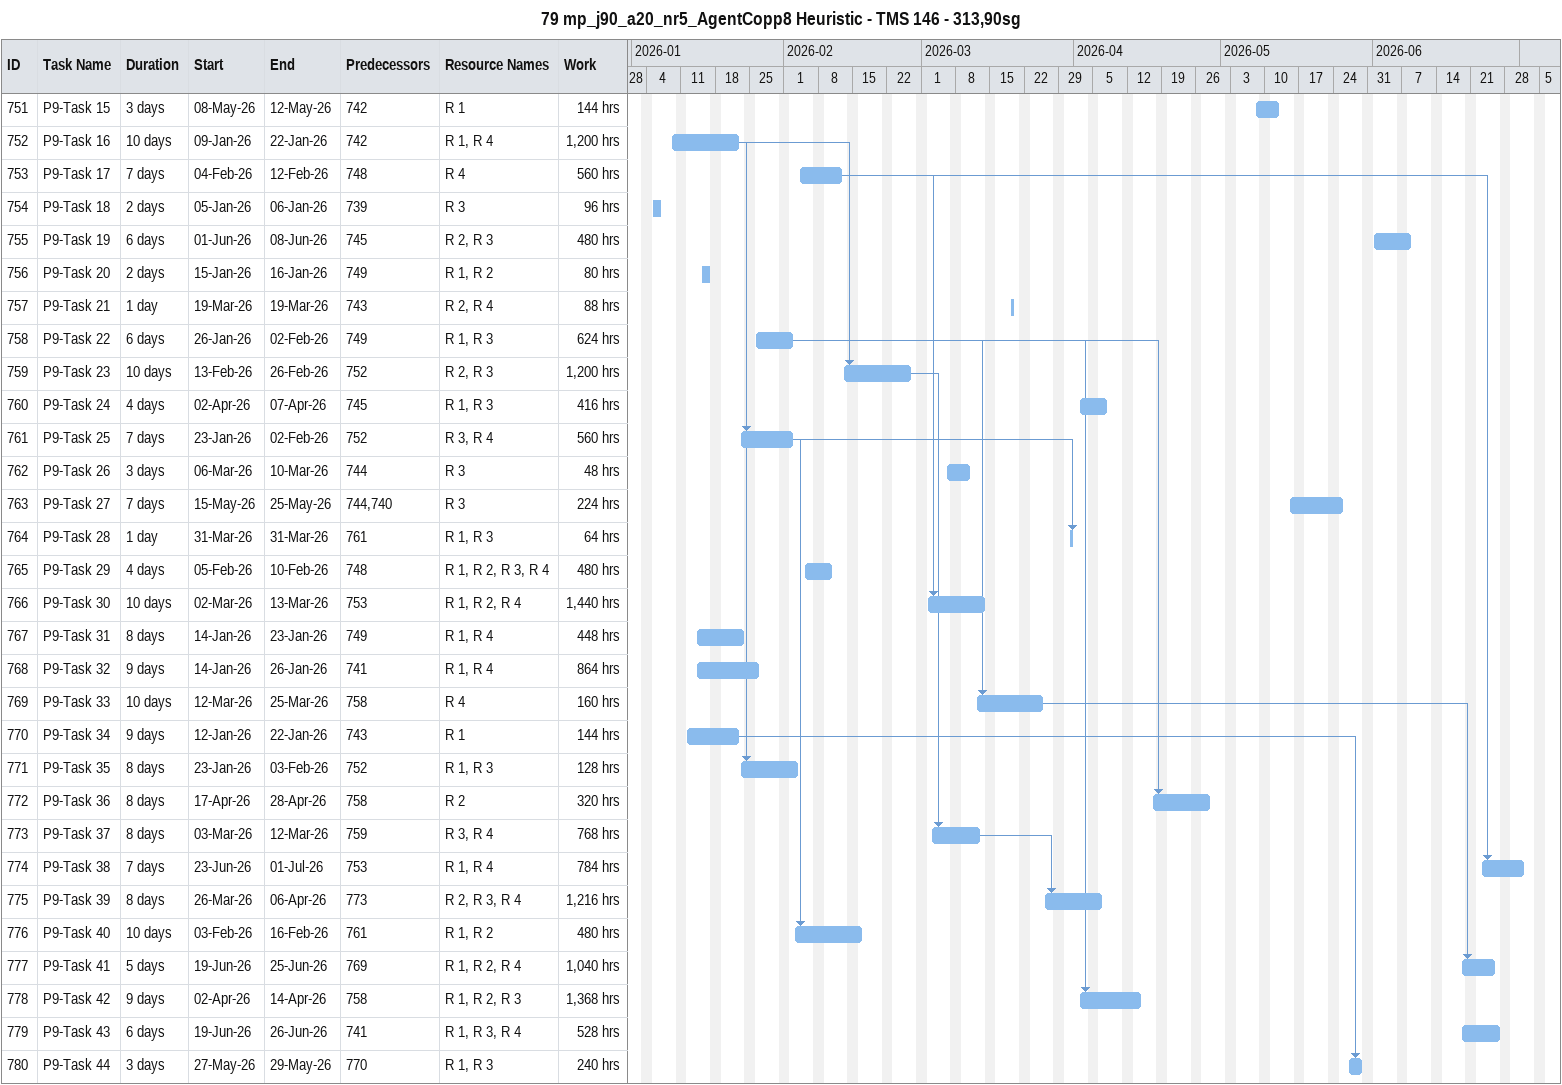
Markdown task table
79 mp_j90_a20_nr5_AgentCopp8 Heuristic - TMS 146 - 313,90sg

| ID | Task | Duration | Start | Finish | Predecessors | Resources | Work (h) |
|---|---|---|---|---|---|---|---|
| 751 | P9-Task 15 | 3d | 2026-05-08 | 2026-05-12 | 742 | R 1 | 144 |
| 752 | P9-Task 16 | 10d | 2026-01-09 | 2026-01-22 | 742 | R 1, R 4 | 1200 |
| 753 | P9-Task 17 | 7d | 2026-02-04 | 2026-02-12 | 748 | R 4 | 560 |
| 754 | P9-Task 18 | 2d | 2026-01-05 | 2026-01-06 | 739 | R 3 | 96 |
| 755 | P9-Task 19 | 6d | 2026-06-01 | 2026-06-08 | 745 | R 2, R 3 | 480 |
| 756 | P9-Task 20 | 2d | 2026-01-15 | 2026-01-16 | 749 | R 1, R 2 | 80 |
| 757 | P9-Task 21 | 1d | 2026-03-19 | 2026-03-19 | 743 | R 2, R 4 | 88 |
| 758 | P9-Task 22 | 6d | 2026-01-26 | 2026-02-02 | 749 | R 1, R 3 | 624 |
| 759 | P9-Task 23 | 10d | 2026-02-13 | 2026-02-26 | 752 | R 2, R 3 | 1200 |
| 760 | P9-Task 24 | 4d | 2026-04-02 | 2026-04-07 | 745 | R 1, R 3 | 416 |
| 761 | P9-Task 25 | 7d | 2026-01-23 | 2026-02-02 | 752 | R 3, R 4 | 560 |
| 762 | P9-Task 26 | 3d | 2026-03-06 | 2026-03-10 | 744 | R 3 | 48 |
| 763 | P9-Task 27 | 7d | 2026-05-15 | 2026-05-25 | 744, 740 | R 3 | 224 |
| 764 | P9-Task 28 | 1d | 2026-03-31 | 2026-03-31 | 761 | R 1, R 3 | 64 |
| 765 | P9-Task 29 | 4d | 2026-02-05 | 2026-02-10 | 748 | R 1, R 2, R 3, R 4 | 480 |
| 766 | P9-Task 30 | 10d | 2026-03-02 | 2026-03-13 | 753 | R 1, R 2, R 4 | 1440 |
| 767 | P9-Task 31 | 8d | 2026-01-14 | 2026-01-23 | 749 | R 1, R 4 | 448 |
| 768 | P9-Task 32 | 9d | 2026-01-14 | 2026-01-26 | 741 | R 1, R 4 | 864 |
| 769 | P9-Task 33 | 10d | 2026-03-12 | 2026-03-25 | 758 | R 4 | 160 |
| 770 | P9-Task 34 | 9d | 2026-01-12 | 2026-01-22 | 743 | R 1 | 144 |
| 771 | P9-Task 35 | 8d | 2026-01-23 | 2026-02-03 | 752 | R 1, R 3 | 128 |
| 772 | P9-Task 36 | 8d | 2026-04-17 | 2026-04-28 | 758 | R 2 | 320 |
| 773 | P9-Task 37 | 8d | 2026-03-03 | 2026-03-12 | 759 | R 3, R 4 | 768 |
| 774 | P9-Task 38 | 7d | 2026-06-23 | 2026-07-01 | 753 | R 1, R 4 | 784 |
| 775 | P9-Task 39 | 8d | 2026-03-26 | 2026-04-06 | 773 | R 2, R 3, R 4 | 1216 |
| 776 | P9-Task 40 | 10d | 2026-02-03 | 2026-02-16 | 761 | R 1, R 2 | 480 |
| 777 | P9-Task 41 | 5d | 2026-06-19 | 2026-06-25 | 769 | R 1, R 2, R 4 | 1040 |
| 778 | P9-Task 42 | 9d | 2026-04-02 | 2026-04-14 | 758 | R 1, R 2, R 3 | 1368 |
| 779 | P9-Task 43 | 6d | 2026-06-19 | 2026-06-26 | 741 | R 1, R 3, R 4 | 528 |
| 780 | P9-Task 44 | 3d | 2026-05-27 | 2026-05-29 | 770 | R 1, R 3 | 240 |
